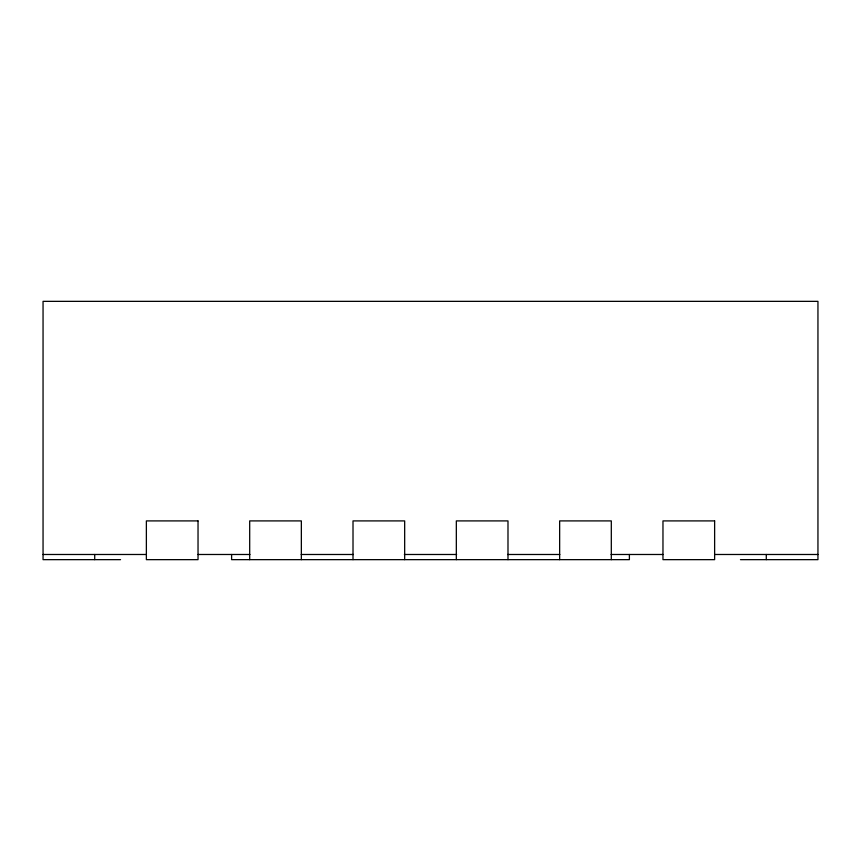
<?xml version="1.0" encoding="UTF-8"?>
<svg xmlns="http://www.w3.org/2000/svg" width="861" height="861" viewBox="0 0 861 861"><rect width="100%" height="100%" fill="white"/><g stroke="black" fill="none" stroke-linecap="round" stroke-linejoin="round"><path stroke-width="1.29" d="M43.05 554.484L146.37 554.484M198.03 554.484L249.927 554.484M301.178 554.484L353.44 554.484M404.369 554.484L456.631 554.484M507.56 554.484L559.822 554.484M611.073 554.484L662.97 554.484M714.63 554.484L817.95 554.484M120.54 559.65L43.05 559.65L43.05 301.35L817.95 301.35L817.95 559.65L740.46 559.65M766.29 554.484L766.29 559.65M629.391 554.484L629.391 559.65L231.609 559.65L231.609 554.484M611.31 559.65L611.31 520.905L559.65 520.905L559.65 559.65M507.99 559.65L507.99 520.905L456.33 520.905L456.33 559.65M404.67 559.65L404.67 520.905L353.01 520.905L353.01 559.65M301.35 559.65L301.35 520.905L249.69 520.905L249.69 559.65M94.71 554.484L94.71 559.65M198.03 520.905L146.37 520.905L146.37 559.65L198.03 559.65L198.03 520.905M714.63 520.905L662.97 520.905L662.97 559.65L714.63 559.65L714.63 520.905"/></g></svg>
